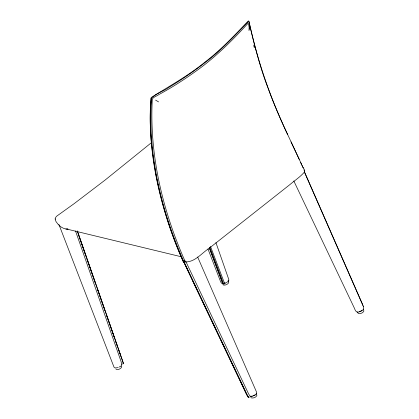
<?xml version="1.0" encoding="UTF-8"?>
<svg xmlns="http://www.w3.org/2000/svg" width="419" height="419" viewBox="0 0 419 419"><rect width="100%" height="100%" fill="white"/><g stroke="black" fill="none" stroke-linecap="round" stroke-linejoin="round"><path stroke-width="0.63" d="M363.231 306.891L363.252 306.462M150.866 98.015C146.99 154.323 160.802 210.752 183.438 262.048M224.275 283.317L225.129 283.008M248.986 30.556L249.169 26.303M122.961 363.414L123.102 363.095M363.252 307.368L363.446 306.577L362.194 303.508L304.288 171.481M363.268 309.667L363.682 307.892M121.814 364.582L120.95 361.194L75.52 230.969M184.983 260.272L184.009 261.728M121.452 365.572L120.588 366.431M250.803 396.154L250.311 396.578M55.413 217.733L56.665 216.194L74.116 203.671L105.174 180.002L151.159 142.884M122.804 364.127L123.291 363.435L122.406 360.508L77.175 230.843M362.817 309.887L361.262 311.118L359.109 311.841M255.49 394.845L256.727 393.174L256.266 391.43L197.658 257.025M250.043 29.807L248.2 23.15C232.147 40.648 215.094 57.675 195.547 71.46C183.831 79.861 171.69 87.671 158.99 94.5C156.931 96.176 153.569 96.695 152.301 99.203C149.237 155.067 162.698 210.914 185.282 261.76L185.088 261.933C194.804 262.331 201.335 253.406 208.83 248.561L289.759 184.711C294.73 180.448 300.439 176.876 304.634 171.795L304.702 170.69L303.827 169.925M119.305 367.013L120.211 366.426M362.037 310.5L359.162 311.736M255.04 394.923L253.186 395.897M255.171 394.949L252.107 396.259A3.053 1.357 -19.4 0 1 250.379 396.159M185.282 261.76L184.161 262.315C161.341 211.15 147.619 154.616 151.479 98.35C156.072 93.128 163.824 91.342 169.292 87.147C181.778 79.652 193.803 71.392 205.289 62.452C221.19 50.385 234.844 35.62 248.572 21.353L248.98 21.427C257.303 60.483 270.475 98.392 287.586 134.473M121.395 364.865L121.714 364.692M225.652 283.118L228.371 281.249L228.853 280.332L228.774 279.431L215.926 242.632M224.113 284.197L223.416 283.396L209.809 247.289M224.175 283.338L225.249 283.055M118.252 367.479L117.173 367.756A2.975 1.346 -20.2 0 1 115.466 367.667M248.786 397.123L248.038 397.086L246.54 394.242L183.627 261.624M249.247 397.312L248.498 397.264L246.98 394.41L184.266 262.289M224.673 283.139L224.233 283.218L224.652 283.317M252.243 396.159L251.138 396.201M358.884 312.045C356.401 312.941 355.176 310.474 354.568 308.546L293.813 180.961M55.423 218.728C54.46 217.503 55.884 221.855 56.397 222.091C58.969 225.946 63.185 229.387 68.056 229.104L66.721 229.057L181.788 256.889M250.211 396.557L248.42 393.52L185.889 261.624M65.919 228.999L66.254 229.088M223.149 284.951C225.207 285.507 227.852 284.491 228.758 282.495L228.114 280.227M224.6 283.485L210.443 246.341M248.451 397.453L246.571 394.457L192.887 281.432M158.565 101.896L155.611 100.115M183.904 262.425L183.585 262.215C171.025 234.593 162.069 205.42 156.13 175.692C151.573 149.992 148.253 123.249 151.51 97.334C169.517 86.015 188.43 75.682 204.975 62.08C220.897 49.997 234.551 35.201 248.331 20.95L248.755 21.013C254.097 43.461 259.523 65.972 267.825 87.566M250.84 397.5L251.269 397.856C253.327 398.401 256.019 397.432 256.905 395.405L256.245 393.551M114.738 367.861L114.062 367.222L112.931 364.373L58.943 224.537M221.661 283.438L220.713 281.966L207.95 248.912M115.586 368.804C117.315 370.595 120.845 368.94 121.756 366.918L121.557 365.855M363.247 309.128L363.907 310.987C363.022 313.014 360.33 313.983 358.271 313.433L357.14 311.783M291.037 141.9L299.245 159.414M303.272 167.542L304.603 170.334M192.866 281.233L183.883 262.184M302.874 167.343L300.549 162.273M301.999 165.306L303.277 168.071M301.738 164.73C290.105 139.386 277.546 114.424 268.055 88.158M354.097 285.376L304.398 172.026M354.354 285.957L362.901 305.467M209.589 248.095L222.211 281.61C223.961 285.737 222.871 284.758 221.881 281.547L209.259 248.027M77.709 231.78L123.39 363.184M78.243 234.101L78.872 235.902M79.081 236.505L85.942 256.182M87.016 259.256L95.595 283.852M97.313 288.77L104.818 310.28M106.531 315.193L114.466 337.934M115.953 342.203L117.42 346.398M118.881 350.588L120.761 355.982M122.222 360.172L122.73 361.707M253.736 45.571L254.207 47.368M254.061 44.843L254.7 47.274M55.324 218.87L55.381 219.205"/></g></svg>
